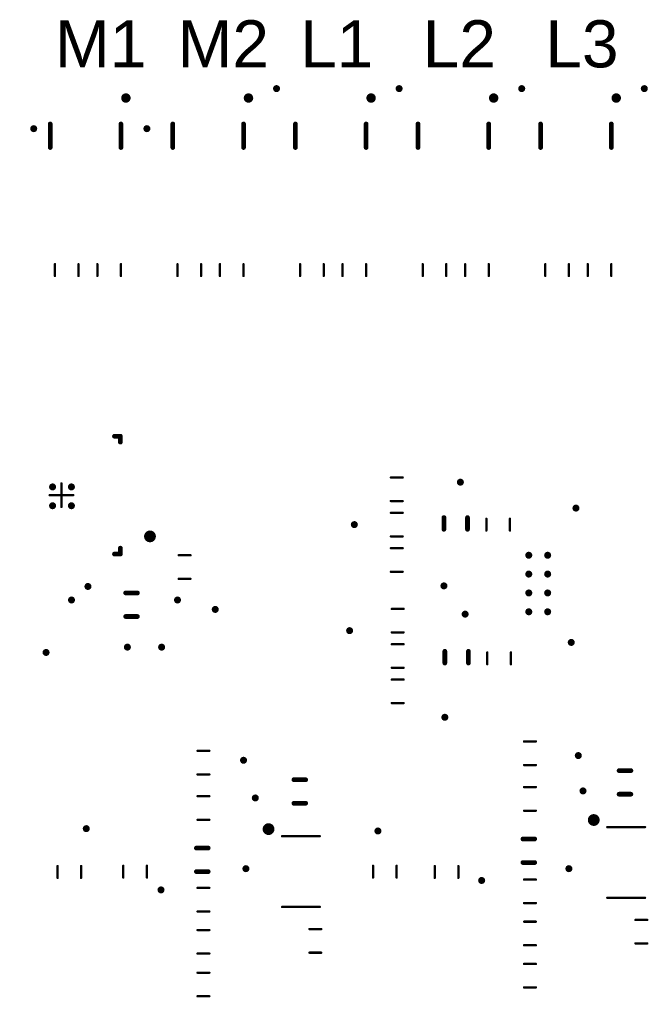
# Model space of a CAD drawing. Header units: inches. Extents: x 1 to 118, y 10 to 101.
# Drawn here: x 66.6 to 93.27, y 58.14 to 99.63 of the extents above; entities that cross this region are included whole.
import ezdxf

# ---------------------------------------------------------------- set-up
doc = ezdxf.new("R2010")
doc.units = ezdxf.units.IN
for name, color, linetype in [('Mechanical 3', 76, 'Continuous'), ('Top Overlay', 2, 'Continuous'), ('Via Holes', 16, 'Continuous')]:
    doc.layers.add(name, color=color, linetype=linetype)
doc.styles.add('Arial', font='', dxfattribs={"height": 0.2})
doc.styles.get('Arial').set_extended_font_data('Arial')

# ---------------------------------------------------------------- blocks, each defined once
blk = doc.blocks.new('FP_SOT1426_1_IPC_A_18')
at = {"layer": 'Mechanical 3'}
for points in [[(0, 0.5, 0.1, 0.1, 0), (0, -0.5, 0.1, 0.1, 0)], [(0.5, 0, 0.1, 0.1, 0), (-0.5, 0, 0.1, 0.1, 0)]]:
    blk.add_lwpolyline(points, format="xyseb", dxfattribs=at)
for points in [[(-0.025, 0.5, 0.05, 0.05, 1), (0.025, 0.5, 0.05, 0.05, 1)], [(-0.525, 0, 0.05, 0.05, 1), (-0.475, 0, 0.05, 0.05, 1)], [(0.475, 0, 0.05, 0.05, 1), (0.525, 0, 0.05, 0.05, 1)], [(-0.025, -0.5, 0.05, 0.05, 1), (0.025, -0.5, 0.05, 0.05, 1)]]:
    blk.add_lwpolyline(points, format="xyseb", close=True, dxfattribs=at)
at = {"layer": 'Top Overlay'}
for points in [[(-2.25, 2.5, 0.2, 0.2, 0), (-2.5, 2.5, 0.2, 0.2, 0)], [(-2.5, 2.5, 0.2, 0.2, 0), (-2.5, 2.25, 0.2, 0.2, 0)], [(2.5, 2.5, 0.2, 0.2, 0), (2.25, 2.5, 0.2, 0.2, 0)], [(2.5, 2.5, 0.2, 0.2, 0), (2.5, 2.25, 0.2, 0.2, 0)], [(-2.5, -2.25, 0.2, 0.2, 0), (-2.5, -2.5, 0.2, 0.2, 0)], [(-2.25, -2.5, 0.2, 0.2, 0), (-2.5, -2.5, 0.2, 0.2, 0)], [(2.5, -2.5, 0.2, 0.2, 0), (2.25, -2.5, 0.2, 0.2, 0)], [(2.5, -2.25, 0.2, 0.2, 0), (2.5, -2.5, 0.2, 0.2, 0)]]:
    blk.add_lwpolyline(points, format="xyseb", dxfattribs=at)
for points in [[(-2.55, 2.5, 0.1, 0.1, 1), (-2.45, 2.5, 0.1, 0.1, 1)], [(-2.55, 2.5, 0.1, 0.1, 1), (-2.45, 2.5, 0.1, 0.1, 1)], [(-2.3, 2.5, 0.1, 0.1, 1), (-2.2, 2.5, 0.1, 0.1, 1)], [(2.2, 2.5, 0.1, 0.1, 1), (2.3, 2.5, 0.1, 0.1, 1)], [(2.45, 2.5, 0.1, 0.1, 1), (2.55, 2.5, 0.1, 0.1, 1)], [(2.45, 2.5, 0.1, 0.1, 1), (2.55, 2.5, 0.1, 0.1, 1)], [(-2.55, 2.25, 0.1, 0.1, 1), (-2.45, 2.25, 0.1, 0.1, 1)], [(2.45, 2.25, 0.1, 0.1, 1), (2.55, 2.25, 0.1, 0.1, 1)], [(-3.631, 1.75, 0.25, 0.25, 1), (-3.881, 1.75, 0.25, 0.25, 1)], [(-3.944, 1.75, 0.125, 0.125, 1), (-3.819, 1.75, 0.125, 0.125, 1)], [(-3.694, 1.75, 0.125, 0.125, 1), (-3.569, 1.75, 0.125, 0.125, 1)], [(-2.55, -2.25, 0.1, 0.1, 1), (-2.45, -2.25, 0.1, 0.1, 1)], [(-2.55, -2.5, 0.1, 0.1, 1), (-2.45, -2.5, 0.1, 0.1, 1)], [(-2.55, -2.5, 0.1, 0.1, 1), (-2.45, -2.5, 0.1, 0.1, 1)], [(-2.3, -2.5, 0.1, 0.1, 1), (-2.2, -2.5, 0.1, 0.1, 1)], [(2.2, -2.5, 0.1, 0.1, 1), (2.3, -2.5, 0.1, 0.1, 1)], [(2.45, -2.25, 0.1, 0.1, 1), (2.55, -2.25, 0.1, 0.1, 1)], [(2.45, -2.5, 0.1, 0.1, 1), (2.55, -2.5, 0.1, 0.1, 1)], [(2.45, -2.5, 0.1, 0.1, 1), (2.55, -2.5, 0.1, 0.1, 1)]]:
    blk.add_lwpolyline(points, format="xyseb", close=True, dxfattribs=at)
blk = doc.blocks.new('SOT95P280X145_5N_21')
at = {"layer": 'Top Overlay'}
for points in [[(-1.25, 1.8, 0.25, 0.25, 1), (-1.5, 1.8, 0.25, 0.25, 1)], [(-1.563, 1.8, 0.125, 0.125, 1), (-1.438, 1.8, 0.125, 0.125, 1)], [(-1.312, 1.8, 0.125, 0.125, 1), (-1.188, 1.8, 0.125, 0.125, 1)], [(-0.825, 1.5, 0.05, 0.05, 1), (-0.775, 1.5, 0.05, 0.05, 1)], [(0.775, 1.5, 0.05, 0.05, 1), (0.825, 1.5, 0.05, 0.05, 1)], [(-0.825, -1.5, 0.05, 0.05, 1), (-0.775, -1.5, 0.05, 0.05, 1)], [(0.775, -1.5, 0.05, 0.05, 1), (0.825, -1.5, 0.05, 0.05, 1)]]:
    blk.add_lwpolyline(points, format="xyseb", close=True, dxfattribs=at)
for points in [[(-0.8, 1.5, 0.1, 0.1, 0), (0.8, 1.5, 0.1, 0.1, 0)], [(-0.8, -1.5, 0.1, 0.1, 0), (0.8, -1.5, 0.1, 0.1, 0)]]:
    blk.add_lwpolyline(points, format="xyseb", dxfattribs=at)
blk = doc.blocks.new('SOT95P280X145_5N_22')
at = {"layer": 'Top Overlay'}
for points in [[(-1.25, 1.8, 0.25, 0.25, 1), (-1.5, 1.8, 0.25, 0.25, 1)], [(-1.563, 1.8, 0.125, 0.125, 1), (-1.438, 1.8, 0.125, 0.125, 1)], [(-1.312, 1.8, 0.125, 0.125, 1), (-1.188, 1.8, 0.125, 0.125, 1)], [(-0.825, 1.5, 0.05, 0.05, 1), (-0.775, 1.5, 0.05, 0.05, 1)], [(0.775, 1.5, 0.05, 0.05, 1), (0.825, 1.5, 0.05, 0.05, 1)], [(-0.825, -1.5, 0.05, 0.05, 1), (-0.775, -1.5, 0.05, 0.05, 1)], [(0.775, -1.5, 0.05, 0.05, 1), (0.825, -1.5, 0.05, 0.05, 1)]]:
    blk.add_lwpolyline(points, format="xyseb", close=True, dxfattribs=at)
for points in [[(-0.8, 1.5, 0.1, 0.1, 0), (0.8, 1.5, 0.1, 0.1, 0)], [(-0.8, -1.5, 0.1, 0.1, 0), (0.8, -1.5, 0.1, 0.1, 0)]]:
    blk.add_lwpolyline(points, format="xyseb", dxfattribs=at)
blk = doc.blocks.new('RESC1608X06M_64')
at = {"layer": 'Top Overlay'}
for points in [[(0.25, 0.5, 0.1, 0.1, 0), (-0.25, 0.5, 0.1, 0.1, 0)], [(0.25, -0.5, 0.1, 0.1, 0), (-0.25, -0.5, 0.1, 0.1, 0)]]:
    blk.add_lwpolyline(points, format="xyseb", dxfattribs=at)
for points in [[(-0.275, 0.5, 0.05, 0.05, 1), (-0.225, 0.5, 0.05, 0.05, 1)], [(0.225, 0.5, 0.05, 0.05, 1), (0.275, 0.5, 0.05, 0.05, 1)], [(-0.275, -0.5, 0.05, 0.05, 1), (-0.225, -0.5, 0.05, 0.05, 1)], [(0.225, -0.5, 0.05, 0.05, 1), (0.275, -0.5, 0.05, 0.05, 1)]]:
    blk.add_lwpolyline(points, format="xyseb", close=True, dxfattribs=at)
blk = doc.blocks.new('RESC1608X06M_65')
at = {"layer": 'Top Overlay'}
for points in [[(0.25, 0.5, 0.1, 0.1, 0), (-0.25, 0.5, 0.1, 0.1, 0)], [(0.25, -0.5, 0.1, 0.1, 0), (-0.25, -0.5, 0.1, 0.1, 0)]]:
    blk.add_lwpolyline(points, format="xyseb", dxfattribs=at)
for points in [[(-0.275, 0.5, 0.05, 0.05, 1), (-0.225, 0.5, 0.05, 0.05, 1)], [(0.225, 0.5, 0.05, 0.05, 1), (0.275, 0.5, 0.05, 0.05, 1)], [(-0.275, -0.5, 0.05, 0.05, 1), (-0.225, -0.5, 0.05, 0.05, 1)], [(0.225, -0.5, 0.05, 0.05, 1), (0.275, -0.5, 0.05, 0.05, 1)]]:
    blk.add_lwpolyline(points, format="xyseb", close=True, dxfattribs=at)
blk = doc.blocks.new('RESC1608X06M_66')
at = {"layer": 'Top Overlay'}
for points in [[(0.25, 0.5, 0.1, 0.1, 0), (-0.25, 0.5, 0.1, 0.1, 0)], [(0.25, -0.5, 0.1, 0.1, 0), (-0.25, -0.5, 0.1, 0.1, 0)]]:
    blk.add_lwpolyline(points, format="xyseb", dxfattribs=at)
for points in [[(-0.275, 0.5, 0.05, 0.05, 1), (-0.225, 0.5, 0.05, 0.05, 1)], [(0.225, 0.5, 0.05, 0.05, 1), (0.275, 0.5, 0.05, 0.05, 1)], [(-0.275, -0.5, 0.05, 0.05, 1), (-0.225, -0.5, 0.05, 0.05, 1)], [(0.225, -0.5, 0.05, 0.05, 1), (0.275, -0.5, 0.05, 0.05, 1)]]:
    blk.add_lwpolyline(points, format="xyseb", close=True, dxfattribs=at)
blk = doc.blocks.new('RESC1608X06M_67')
at = {"layer": 'Top Overlay'}
for points in [[(0.25, 0.5, 0.1, 0.1, 0), (-0.25, 0.5, 0.1, 0.1, 0)], [(0.25, -0.5, 0.1, 0.1, 0), (-0.25, -0.5, 0.1, 0.1, 0)]]:
    blk.add_lwpolyline(points, format="xyseb", dxfattribs=at)
for points in [[(-0.275, 0.5, 0.05, 0.05, 1), (-0.225, 0.5, 0.05, 0.05, 1)], [(0.225, 0.5, 0.05, 0.05, 1), (0.275, 0.5, 0.05, 0.05, 1)], [(-0.275, -0.5, 0.05, 0.05, 1), (-0.225, -0.5, 0.05, 0.05, 1)], [(0.225, -0.5, 0.05, 0.05, 1), (0.275, -0.5, 0.05, 0.05, 1)]]:
    blk.add_lwpolyline(points, format="xyseb", close=True, dxfattribs=at)
blk = doc.blocks.new('RESC1608X06M_68')
at = {"layer": 'Top Overlay'}
for points in [[(0.25, 0.5, 0.1, 0.1, 0), (-0.25, 0.5, 0.1, 0.1, 0)], [(0.25, -0.5, 0.1, 0.1, 0), (-0.25, -0.5, 0.1, 0.1, 0)]]:
    blk.add_lwpolyline(points, format="xyseb", dxfattribs=at)
for points in [[(-0.275, 0.5, 0.05, 0.05, 1), (-0.225, 0.5, 0.05, 0.05, 1)], [(0.225, 0.5, 0.05, 0.05, 1), (0.275, 0.5, 0.05, 0.05, 1)], [(-0.275, -0.5, 0.05, 0.05, 1), (-0.225, -0.5, 0.05, 0.05, 1)], [(0.225, -0.5, 0.05, 0.05, 1), (0.275, -0.5, 0.05, 0.05, 1)]]:
    blk.add_lwpolyline(points, format="xyseb", close=True, dxfattribs=at)
blk = doc.blocks.new('RESC1608X06M_69')
at = {"layer": 'Top Overlay'}
for points in [[(0.25, 0.5, 0.1, 0.1, 0), (-0.25, 0.5, 0.1, 0.1, 0)], [(0.25, -0.5, 0.1, 0.1, 0), (-0.25, -0.5, 0.1, 0.1, 0)]]:
    blk.add_lwpolyline(points, format="xyseb", dxfattribs=at)
for points in [[(-0.275, 0.5, 0.05, 0.05, 1), (-0.225, 0.5, 0.05, 0.05, 1)], [(0.225, 0.5, 0.05, 0.05, 1), (0.275, 0.5, 0.05, 0.05, 1)], [(-0.275, -0.5, 0.05, 0.05, 1), (-0.225, -0.5, 0.05, 0.05, 1)], [(0.225, -0.5, 0.05, 0.05, 1), (0.275, -0.5, 0.05, 0.05, 1)]]:
    blk.add_lwpolyline(points, format="xyseb", close=True, dxfattribs=at)
blk = doc.blocks.new('RESC1608X06M_70')
at = {"layer": 'Top Overlay'}
for points in [[(0.25, 0.5, 0.1, 0.1, 0), (-0.25, 0.5, 0.1, 0.1, 0)], [(0.25, -0.5, 0.1, 0.1, 0), (-0.25, -0.5, 0.1, 0.1, 0)]]:
    blk.add_lwpolyline(points, format="xyseb", dxfattribs=at)
for points in [[(-0.275, 0.5, 0.05, 0.05, 1), (-0.225, 0.5, 0.05, 0.05, 1)], [(0.225, 0.5, 0.05, 0.05, 1), (0.275, 0.5, 0.05, 0.05, 1)], [(-0.275, -0.5, 0.05, 0.05, 1), (-0.225, -0.5, 0.05, 0.05, 1)], [(0.225, -0.5, 0.05, 0.05, 1), (0.275, -0.5, 0.05, 0.05, 1)]]:
    blk.add_lwpolyline(points, format="xyseb", close=True, dxfattribs=at)
blk = doc.blocks.new('RESC1608X06M_71')
at = {"layer": 'Top Overlay'}
for points in [[(0.25, 0.5, 0.1, 0.1, 0), (-0.25, 0.5, 0.1, 0.1, 0)], [(0.25, -0.5, 0.1, 0.1, 0), (-0.25, -0.5, 0.1, 0.1, 0)]]:
    blk.add_lwpolyline(points, format="xyseb", dxfattribs=at)
for points in [[(-0.275, 0.5, 0.05, 0.05, 1), (-0.225, 0.5, 0.05, 0.05, 1)], [(0.225, 0.5, 0.05, 0.05, 1), (0.275, 0.5, 0.05, 0.05, 1)], [(-0.275, -0.5, 0.05, 0.05, 1), (-0.225, -0.5, 0.05, 0.05, 1)], [(0.225, -0.5, 0.05, 0.05, 1), (0.275, -0.5, 0.05, 0.05, 1)]]:
    blk.add_lwpolyline(points, format="xyseb", close=True, dxfattribs=at)
blk = doc.blocks.new('RESC1608X06M_72')
at = {"layer": 'Top Overlay'}
for points in [[(0.25, 0.5, 0.1, 0.1, 0), (-0.25, 0.5, 0.1, 0.1, 0)], [(0.25, -0.5, 0.1, 0.1, 0), (-0.25, -0.5, 0.1, 0.1, 0)]]:
    blk.add_lwpolyline(points, format="xyseb", dxfattribs=at)
for points in [[(-0.275, 0.5, 0.05, 0.05, 1), (-0.225, 0.5, 0.05, 0.05, 1)], [(0.225, 0.5, 0.05, 0.05, 1), (0.275, 0.5, 0.05, 0.05, 1)], [(-0.275, -0.5, 0.05, 0.05, 1), (-0.225, -0.5, 0.05, 0.05, 1)], [(0.225, -0.5, 0.05, 0.05, 1), (0.275, -0.5, 0.05, 0.05, 1)]]:
    blk.add_lwpolyline(points, format="xyseb", close=True, dxfattribs=at)
blk = doc.blocks.new('RESC1608X06M_73')
at = {"layer": 'Top Overlay'}
for points in [[(0.25, 0.5, 0.1, 0.1, 0), (-0.25, 0.5, 0.1, 0.1, 0)], [(0.25, -0.5, 0.1, 0.1, 0), (-0.25, -0.5, 0.1, 0.1, 0)]]:
    blk.add_lwpolyline(points, format="xyseb", dxfattribs=at)
for points in [[(-0.275, 0.5, 0.05, 0.05, 1), (-0.225, 0.5, 0.05, 0.05, 1)], [(0.225, 0.5, 0.05, 0.05, 1), (0.275, 0.5, 0.05, 0.05, 1)], [(-0.275, -0.5, 0.05, 0.05, 1), (-0.225, -0.5, 0.05, 0.05, 1)], [(0.225, -0.5, 0.05, 0.05, 1), (0.275, -0.5, 0.05, 0.05, 1)]]:
    blk.add_lwpolyline(points, format="xyseb", close=True, dxfattribs=at)
blk = doc.blocks.new('RESC1608X06M_107')
at = {"layer": 'Top Overlay'}
for points in [[(-0.25, 0.5, 0.1, 0.1, 0), (0.25, 0.5, 0.1, 0.1, 0)], [(-0.25, -0.5, 0.1, 0.1, 0), (0.25, -0.5, 0.1, 0.1, 0)]]:
    blk.add_lwpolyline(points, format="xyseb", dxfattribs=at)
for points in [[(-0.275, 0.5, 0.05, 0.05, 1), (-0.225, 0.5, 0.05, 0.05, 1)], [(0.225, 0.5, 0.05, 0.05, 1), (0.275, 0.5, 0.05, 0.05, 1)], [(-0.275, -0.5, 0.05, 0.05, 1), (-0.225, -0.5, 0.05, 0.05, 1)], [(0.225, -0.5, 0.05, 0.05, 1), (0.275, -0.5, 0.05, 0.05, 1)]]:
    blk.add_lwpolyline(points, format="xyseb", close=True, dxfattribs=at)
blk = doc.blocks.new('RESC1608X06M_111')
at = {"layer": 'Top Overlay'}
for points in [[(0.25, 0.5, 0.1, 0.1, 0), (-0.25, 0.5, 0.1, 0.1, 0)], [(0.25, -0.5, 0.1, 0.1, 0), (-0.25, -0.5, 0.1, 0.1, 0)]]:
    blk.add_lwpolyline(points, format="xyseb", dxfattribs=at)
for points in [[(-0.275, 0.5, 0.05, 0.05, 1), (-0.225, 0.5, 0.05, 0.05, 1)], [(0.225, 0.5, 0.05, 0.05, 1), (0.275, 0.5, 0.05, 0.05, 1)], [(-0.275, -0.5, 0.05, 0.05, 1), (-0.225, -0.5, 0.05, 0.05, 1)], [(0.225, -0.5, 0.05, 0.05, 1), (0.275, -0.5, 0.05, 0.05, 1)]]:
    blk.add_lwpolyline(points, format="xyseb", close=True, dxfattribs=at)
blk = doc.blocks.new('RESC1608X06M_114')
at = {"layer": 'Top Overlay'}
for points in [[(0.25, 0.5, 0.1, 0.1, 0), (-0.25, 0.5, 0.1, 0.1, 0)], [(0.25, -0.5, 0.1, 0.1, 0), (-0.25, -0.5, 0.1, 0.1, 0)]]:
    blk.add_lwpolyline(points, format="xyseb", dxfattribs=at)
for points in [[(-0.275, 0.5, 0.05, 0.05, 1), (-0.225, 0.5, 0.05, 0.05, 1)], [(0.225, 0.5, 0.05, 0.05, 1), (0.275, 0.5, 0.05, 0.05, 1)], [(-0.275, -0.5, 0.05, 0.05, 1), (-0.225, -0.5, 0.05, 0.05, 1)], [(0.225, -0.5, 0.05, 0.05, 1), (0.275, -0.5, 0.05, 0.05, 1)]]:
    blk.add_lwpolyline(points, format="xyseb", close=True, dxfattribs=at)
blk = doc.blocks.new('RESC1608X06M_115')
at = {"layer": 'Top Overlay'}
for points in [[(0.25, 0.5, 0.1, 0.1, 0), (-0.25, 0.5, 0.1, 0.1, 0)], [(0.25, -0.5, 0.1, 0.1, 0), (-0.25, -0.5, 0.1, 0.1, 0)]]:
    blk.add_lwpolyline(points, format="xyseb", dxfattribs=at)
for points in [[(-0.275, 0.5, 0.05, 0.05, 1), (-0.225, 0.5, 0.05, 0.05, 1)], [(0.225, 0.5, 0.05, 0.05, 1), (0.275, 0.5, 0.05, 0.05, 1)], [(-0.275, -0.5, 0.05, 0.05, 1), (-0.225, -0.5, 0.05, 0.05, 1)], [(0.225, -0.5, 0.05, 0.05, 1), (0.275, -0.5, 0.05, 0.05, 1)]]:
    blk.add_lwpolyline(points, format="xyseb", close=True, dxfattribs=at)
blk = doc.blocks.new('RESC1608X06M_117')
at = {"layer": 'Top Overlay'}
for points in [[(-0.25, 0.5, 0.1, 0.1, 0), (0.25, 0.5, 0.1, 0.1, 0)], [(-0.25, -0.5, 0.1, 0.1, 0), (0.25, -0.5, 0.1, 0.1, 0)]]:
    blk.add_lwpolyline(points, format="xyseb", dxfattribs=at)
for points in [[(-0.275, 0.5, 0.05, 0.05, 1), (-0.225, 0.5, 0.05, 0.05, 1)], [(0.225, 0.5, 0.05, 0.05, 1), (0.275, 0.5, 0.05, 0.05, 1)], [(-0.275, -0.5, 0.05, 0.05, 1), (-0.225, -0.5, 0.05, 0.05, 1)], [(0.225, -0.5, 0.05, 0.05, 1), (0.275, -0.5, 0.05, 0.05, 1)]]:
    blk.add_lwpolyline(points, format="xyseb", close=True, dxfattribs=at)
blk = doc.blocks.new('RESC1608X06M_119')
at = {"layer": 'Top Overlay'}
for points in [[(0.25, 0.5, 0.1, 0.1, 0), (-0.25, 0.5, 0.1, 0.1, 0)], [(0.25, -0.5, 0.1, 0.1, 0), (-0.25, -0.5, 0.1, 0.1, 0)]]:
    blk.add_lwpolyline(points, format="xyseb", dxfattribs=at)
for points in [[(-0.275, 0.5, 0.05, 0.05, 1), (-0.225, 0.5, 0.05, 0.05, 1)], [(0.225, 0.5, 0.05, 0.05, 1), (0.275, 0.5, 0.05, 0.05, 1)], [(-0.275, -0.5, 0.05, 0.05, 1), (-0.225, -0.5, 0.05, 0.05, 1)], [(0.225, -0.5, 0.05, 0.05, 1), (0.275, -0.5, 0.05, 0.05, 1)]]:
    blk.add_lwpolyline(points, format="xyseb", close=True, dxfattribs=at)
blk = doc.blocks.new('RESC1608X06M_122')
at = {"layer": 'Top Overlay'}
for points in [[(0.25, 0.5, 0.1, 0.1, 0), (-0.25, 0.5, 0.1, 0.1, 0)], [(0.25, -0.5, 0.1, 0.1, 0), (-0.25, -0.5, 0.1, 0.1, 0)]]:
    blk.add_lwpolyline(points, format="xyseb", dxfattribs=at)
for points in [[(-0.275, 0.5, 0.05, 0.05, 1), (-0.225, 0.5, 0.05, 0.05, 1)], [(0.225, 0.5, 0.05, 0.05, 1), (0.275, 0.5, 0.05, 0.05, 1)], [(-0.275, -0.5, 0.05, 0.05, 1), (-0.225, -0.5, 0.05, 0.05, 1)], [(0.225, -0.5, 0.05, 0.05, 1), (0.275, -0.5, 0.05, 0.05, 1)]]:
    blk.add_lwpolyline(points, format="xyseb", close=True, dxfattribs=at)
blk = doc.blocks.new('RESC1608X06M_123')
at = {"layer": 'Top Overlay'}
for points in [[(0.25, 0.5, 0.1, 0.1, 0), (-0.25, 0.5, 0.1, 0.1, 0)], [(0.25, -0.5, 0.1, 0.1, 0), (-0.25, -0.5, 0.1, 0.1, 0)]]:
    blk.add_lwpolyline(points, format="xyseb", dxfattribs=at)
for points in [[(-0.275, 0.5, 0.05, 0.05, 1), (-0.225, 0.5, 0.05, 0.05, 1)], [(0.225, 0.5, 0.05, 0.05, 1), (0.275, 0.5, 0.05, 0.05, 1)], [(-0.275, -0.5, 0.05, 0.05, 1), (-0.225, -0.5, 0.05, 0.05, 1)], [(0.225, -0.5, 0.05, 0.05, 1), (0.275, -0.5, 0.05, 0.05, 1)]]:
    blk.add_lwpolyline(points, format="xyseb", close=True, dxfattribs=at)
blk = doc.blocks.new('RESC1608X06M_125')
at = {"layer": 'Top Overlay'}
for points in [[(-0.25, 0.5, 0.1, 0.1, 0), (0.25, 0.5, 0.1, 0.1, 0)], [(-0.25, -0.5, 0.1, 0.1, 0), (0.25, -0.5, 0.1, 0.1, 0)]]:
    blk.add_lwpolyline(points, format="xyseb", dxfattribs=at)
for points in [[(-0.275, 0.5, 0.05, 0.05, 1), (-0.225, 0.5, 0.05, 0.05, 1)], [(0.225, 0.5, 0.05, 0.05, 1), (0.275, 0.5, 0.05, 0.05, 1)], [(-0.275, -0.5, 0.05, 0.05, 1), (-0.225, -0.5, 0.05, 0.05, 1)], [(0.225, -0.5, 0.05, 0.05, 1), (0.275, -0.5, 0.05, 0.05, 1)]]:
    blk.add_lwpolyline(points, format="xyseb", close=True, dxfattribs=at)
blk = doc.blocks.new('RESC1608X06M_127')
at = {"layer": 'Top Overlay'}
for points in [[(-0.25, 0.5, 0.1, 0.1, 0), (0.25, 0.5, 0.1, 0.1, 0)], [(-0.25, -0.5, 0.1, 0.1, 0), (0.25, -0.5, 0.1, 0.1, 0)]]:
    blk.add_lwpolyline(points, format="xyseb", dxfattribs=at)
for points in [[(-0.275, 0.5, 0.05, 0.05, 1), (-0.225, 0.5, 0.05, 0.05, 1)], [(0.225, 0.5, 0.05, 0.05, 1), (0.275, 0.5, 0.05, 0.05, 1)], [(-0.275, -0.5, 0.05, 0.05, 1), (-0.225, -0.5, 0.05, 0.05, 1)], [(0.225, -0.5, 0.05, 0.05, 1), (0.275, -0.5, 0.05, 0.05, 1)]]:
    blk.add_lwpolyline(points, format="xyseb", close=True, dxfattribs=at)
blk = doc.blocks.new('RESC1608X06M_129')
at = {"layer": 'Top Overlay'}
for points in [[(-0.25, 0.5, 0.1, 0.1, 0), (0.25, 0.5, 0.1, 0.1, 0)], [(-0.25, -0.5, 0.1, 0.1, 0), (0.25, -0.5, 0.1, 0.1, 0)]]:
    blk.add_lwpolyline(points, format="xyseb", dxfattribs=at)
for points in [[(-0.275, 0.5, 0.05, 0.05, 1), (-0.225, 0.5, 0.05, 0.05, 1)], [(0.225, 0.5, 0.05, 0.05, 1), (0.275, 0.5, 0.05, 0.05, 1)], [(-0.275, -0.5, 0.05, 0.05, 1), (-0.225, -0.5, 0.05, 0.05, 1)], [(0.225, -0.5, 0.05, 0.05, 1), (0.275, -0.5, 0.05, 0.05, 1)]]:
    blk.add_lwpolyline(points, format="xyseb", close=True, dxfattribs=at)
blk = doc.blocks.new('RESC1608X06M_131')
at = {"layer": 'Top Overlay'}
for points in [[(-0.25, 0.5, 0.1, 0.1, 0), (0.25, 0.5, 0.1, 0.1, 0)], [(-0.25, -0.5, 0.1, 0.1, 0), (0.25, -0.5, 0.1, 0.1, 0)]]:
    blk.add_lwpolyline(points, format="xyseb", dxfattribs=at)
for points in [[(-0.275, 0.5, 0.05, 0.05, 1), (-0.225, 0.5, 0.05, 0.05, 1)], [(0.225, 0.5, 0.05, 0.05, 1), (0.275, 0.5, 0.05, 0.05, 1)], [(-0.275, -0.5, 0.05, 0.05, 1), (-0.225, -0.5, 0.05, 0.05, 1)], [(0.225, -0.5, 0.05, 0.05, 1), (0.275, -0.5, 0.05, 0.05, 1)]]:
    blk.add_lwpolyline(points, format="xyseb", close=True, dxfattribs=at)
blk = doc.blocks.new('RESC1608X06M_133')
at = {"layer": 'Top Overlay'}
for points in [[(0.25, 0.5, 0.1, 0.1, 0), (-0.25, 0.5, 0.1, 0.1, 0)], [(0.25, -0.5, 0.1, 0.1, 0), (-0.25, -0.5, 0.1, 0.1, 0)]]:
    blk.add_lwpolyline(points, format="xyseb", dxfattribs=at)
for points in [[(-0.275, 0.5, 0.05, 0.05, 1), (-0.225, 0.5, 0.05, 0.05, 1)], [(0.225, 0.5, 0.05, 0.05, 1), (0.275, 0.5, 0.05, 0.05, 1)], [(-0.275, -0.5, 0.05, 0.05, 1), (-0.225, -0.5, 0.05, 0.05, 1)], [(0.225, -0.5, 0.05, 0.05, 1), (0.275, -0.5, 0.05, 0.05, 1)]]:
    blk.add_lwpolyline(points, format="xyseb", close=True, dxfattribs=at)
blk = doc.blocks.new('RESC1608X06M_135')
at = {"layer": 'Top Overlay'}
for points in [[(-0.25, 0.5, 0.1, 0.1, 0), (0.25, 0.5, 0.1, 0.1, 0)], [(-0.25, -0.5, 0.1, 0.1, 0), (0.25, -0.5, 0.1, 0.1, 0)]]:
    blk.add_lwpolyline(points, format="xyseb", dxfattribs=at)
for points in [[(-0.275, 0.5, 0.05, 0.05, 1), (-0.225, 0.5, 0.05, 0.05, 1)], [(0.225, 0.5, 0.05, 0.05, 1), (0.275, 0.5, 0.05, 0.05, 1)], [(-0.275, -0.5, 0.05, 0.05, 1), (-0.225, -0.5, 0.05, 0.05, 1)], [(0.225, -0.5, 0.05, 0.05, 1), (0.275, -0.5, 0.05, 0.05, 1)]]:
    blk.add_lwpolyline(points, format="xyseb", close=True, dxfattribs=at)
blk = doc.blocks.new('RESC1608X06M_138')
at = {"layer": 'Top Overlay'}
for points in [[(-0.25, 0.5, 0.1, 0.1, 0), (0.25, 0.5, 0.1, 0.1, 0)], [(-0.25, -0.5, 0.1, 0.1, 0), (0.25, -0.5, 0.1, 0.1, 0)]]:
    blk.add_lwpolyline(points, format="xyseb", dxfattribs=at)
for points in [[(-0.275, 0.5, 0.05, 0.05, 1), (-0.225, 0.5, 0.05, 0.05, 1)], [(0.225, 0.5, 0.05, 0.05, 1), (0.275, 0.5, 0.05, 0.05, 1)], [(-0.275, -0.5, 0.05, 0.05, 1), (-0.225, -0.5, 0.05, 0.05, 1)], [(0.225, -0.5, 0.05, 0.05, 1), (0.275, -0.5, 0.05, 0.05, 1)]]:
    blk.add_lwpolyline(points, format="xyseb", close=True, dxfattribs=at)
blk = doc.blocks.new('RESC1608X06M_139')
at = {"layer": 'Top Overlay'}
for points in [[(-0.25, 0.5, 0.1, 0.1, 0), (0.25, 0.5, 0.1, 0.1, 0)], [(-0.25, -0.5, 0.1, 0.1, 0), (0.25, -0.5, 0.1, 0.1, 0)]]:
    blk.add_lwpolyline(points, format="xyseb", dxfattribs=at)
for points in [[(-0.275, 0.5, 0.05, 0.05, 1), (-0.225, 0.5, 0.05, 0.05, 1)], [(0.225, 0.5, 0.05, 0.05, 1), (0.275, 0.5, 0.05, 0.05, 1)], [(-0.275, -0.5, 0.05, 0.05, 1), (-0.225, -0.5, 0.05, 0.05, 1)], [(0.225, -0.5, 0.05, 0.05, 1), (0.275, -0.5, 0.05, 0.05, 1)]]:
    blk.add_lwpolyline(points, format="xyseb", close=True, dxfattribs=at)
blk = doc.blocks.new('RESC1608X06M_141')
at = {"layer": 'Top Overlay'}
for points in [[(-0.25, 0.5, 0.1, 0.1, 0), (0.25, 0.5, 0.1, 0.1, 0)], [(-0.25, -0.5, 0.1, 0.1, 0), (0.25, -0.5, 0.1, 0.1, 0)]]:
    blk.add_lwpolyline(points, format="xyseb", dxfattribs=at)
for points in [[(-0.275, 0.5, 0.05, 0.05, 1), (-0.225, 0.5, 0.05, 0.05, 1)], [(0.225, 0.5, 0.05, 0.05, 1), (0.275, 0.5, 0.05, 0.05, 1)], [(-0.275, -0.5, 0.05, 0.05, 1), (-0.225, -0.5, 0.05, 0.05, 1)], [(0.225, -0.5, 0.05, 0.05, 1), (0.275, -0.5, 0.05, 0.05, 1)]]:
    blk.add_lwpolyline(points, format="xyseb", close=True, dxfattribs=at)
blk = doc.blocks.new('RESC1608X06M_142')
at = {"layer": 'Top Overlay'}
for points in [[(-0.25, 0.5, 0.1, 0.1, 0), (0.25, 0.5, 0.1, 0.1, 0)], [(-0.25, -0.5, 0.1, 0.1, 0), (0.25, -0.5, 0.1, 0.1, 0)]]:
    blk.add_lwpolyline(points, format="xyseb", dxfattribs=at)
for points in [[(-0.275, 0.5, 0.05, 0.05, 1), (-0.225, 0.5, 0.05, 0.05, 1)], [(0.225, 0.5, 0.05, 0.05, 1), (0.275, 0.5, 0.05, 0.05, 1)], [(-0.275, -0.5, 0.05, 0.05, 1), (-0.225, -0.5, 0.05, 0.05, 1)], [(0.225, -0.5, 0.05, 0.05, 1), (0.275, -0.5, 0.05, 0.05, 1)]]:
    blk.add_lwpolyline(points, format="xyseb", close=True, dxfattribs=at)
blk = doc.blocks.new('RESC1608X06M_144')
at = {"layer": 'Top Overlay'}
for points in [[(-0.25, 0.5, 0.1, 0.1, 0), (0.25, 0.5, 0.1, 0.1, 0)], [(-0.25, -0.5, 0.1, 0.1, 0), (0.25, -0.5, 0.1, 0.1, 0)]]:
    blk.add_lwpolyline(points, format="xyseb", dxfattribs=at)
for points in [[(-0.275, 0.5, 0.05, 0.05, 1), (-0.225, 0.5, 0.05, 0.05, 1)], [(0.225, 0.5, 0.05, 0.05, 1), (0.275, 0.5, 0.05, 0.05, 1)], [(-0.275, -0.5, 0.05, 0.05, 1), (-0.225, -0.5, 0.05, 0.05, 1)], [(0.225, -0.5, 0.05, 0.05, 1), (0.275, -0.5, 0.05, 0.05, 1)]]:
    blk.add_lwpolyline(points, format="xyseb", close=True, dxfattribs=at)
blk = doc.blocks.new('RESC1608X06M_146')
at = {"layer": 'Top Overlay'}
for points in [[(-0.25, 0.5, 0.1, 0.1, 0), (0.25, 0.5, 0.1, 0.1, 0)], [(-0.25, -0.5, 0.1, 0.1, 0), (0.25, -0.5, 0.1, 0.1, 0)]]:
    blk.add_lwpolyline(points, format="xyseb", dxfattribs=at)
for points in [[(-0.275, 0.5, 0.05, 0.05, 1), (-0.225, 0.5, 0.05, 0.05, 1)], [(0.225, 0.5, 0.05, 0.05, 1), (0.275, 0.5, 0.05, 0.05, 1)], [(-0.275, -0.5, 0.05, 0.05, 1), (-0.225, -0.5, 0.05, 0.05, 1)], [(0.225, -0.5, 0.05, 0.05, 1), (0.275, -0.5, 0.05, 0.05, 1)]]:
    blk.add_lwpolyline(points, format="xyseb", close=True, dxfattribs=at)
blk = doc.blocks.new('RESC1608X06M_148')
at = {"layer": 'Top Overlay'}
for points in [[(0.25, 0.5, 0.1, 0.1, 0), (-0.25, 0.5, 0.1, 0.1, 0)], [(0.25, -0.5, 0.1, 0.1, 0), (-0.25, -0.5, 0.1, 0.1, 0)]]:
    blk.add_lwpolyline(points, format="xyseb", dxfattribs=at)
for points in [[(-0.275, 0.5, 0.05, 0.05, 1), (-0.225, 0.5, 0.05, 0.05, 1)], [(0.225, 0.5, 0.05, 0.05, 1), (0.275, 0.5, 0.05, 0.05, 1)], [(-0.275, -0.5, 0.05, 0.05, 1), (-0.225, -0.5, 0.05, 0.05, 1)], [(0.225, -0.5, 0.05, 0.05, 1), (0.275, -0.5, 0.05, 0.05, 1)]]:
    blk.add_lwpolyline(points, format="xyseb", close=True, dxfattribs=at)
blk = doc.blocks.new('RESC1608X06M_151')
at = {"layer": 'Top Overlay'}
for points in [[(-0.25, 0.5, 0.1, 0.1, 0), (0.25, 0.5, 0.1, 0.1, 0)], [(-0.25, -0.5, 0.1, 0.1, 0), (0.25, -0.5, 0.1, 0.1, 0)]]:
    blk.add_lwpolyline(points, format="xyseb", dxfattribs=at)
for points in [[(-0.275, 0.5, 0.05, 0.05, 1), (-0.225, 0.5, 0.05, 0.05, 1)], [(0.225, 0.5, 0.05, 0.05, 1), (0.275, 0.5, 0.05, 0.05, 1)], [(-0.275, -0.5, 0.05, 0.05, 1), (-0.225, -0.5, 0.05, 0.05, 1)], [(0.225, -0.5, 0.05, 0.05, 1), (0.275, -0.5, 0.05, 0.05, 1)]]:
    blk.add_lwpolyline(points, format="xyseb", close=True, dxfattribs=at)
blk = doc.blocks.new('RESC1608X06M_152')
at = {"layer": 'Top Overlay'}
for points in [[(-0.25, 0.5, 0.1, 0.1, 0), (0.25, 0.5, 0.1, 0.1, 0)], [(-0.25, -0.5, 0.1, 0.1, 0), (0.25, -0.5, 0.1, 0.1, 0)]]:
    blk.add_lwpolyline(points, format="xyseb", dxfattribs=at)
for points in [[(-0.275, 0.5, 0.05, 0.05, 1), (-0.225, 0.5, 0.05, 0.05, 1)], [(0.225, 0.5, 0.05, 0.05, 1), (0.275, 0.5, 0.05, 0.05, 1)], [(-0.275, -0.5, 0.05, 0.05, 1), (-0.225, -0.5, 0.05, 0.05, 1)], [(0.225, -0.5, 0.05, 0.05, 1), (0.275, -0.5, 0.05, 0.05, 1)]]:
    blk.add_lwpolyline(points, format="xyseb", close=True, dxfattribs=at)
blk = doc.blocks.new('RESC1608X06M_153')
at = {"layer": 'Top Overlay'}
for points in [[(-0.25, 0.5, 0.1, 0.1, 0), (0.25, 0.5, 0.1, 0.1, 0)], [(-0.25, -0.5, 0.1, 0.1, 0), (0.25, -0.5, 0.1, 0.1, 0)]]:
    blk.add_lwpolyline(points, format="xyseb", dxfattribs=at)
for points in [[(-0.275, 0.5, 0.05, 0.05, 1), (-0.225, 0.5, 0.05, 0.05, 1)], [(0.225, 0.5, 0.05, 0.05, 1), (0.275, 0.5, 0.05, 0.05, 1)], [(-0.275, -0.5, 0.05, 0.05, 1), (-0.225, -0.5, 0.05, 0.05, 1)], [(0.225, -0.5, 0.05, 0.05, 1), (0.275, -0.5, 0.05, 0.05, 1)]]:
    blk.add_lwpolyline(points, format="xyseb", close=True, dxfattribs=at)
blk = doc.blocks.new('RESC1608X06M_156')
at = {"layer": 'Top Overlay'}
for points in [[(-0.25, 0.5, 0.1, 0.1, 0), (0.25, 0.5, 0.1, 0.1, 0)], [(-0.25, -0.5, 0.1, 0.1, 0), (0.25, -0.5, 0.1, 0.1, 0)]]:
    blk.add_lwpolyline(points, format="xyseb", dxfattribs=at)
for points in [[(-0.275, 0.5, 0.05, 0.05, 1), (-0.225, 0.5, 0.05, 0.05, 1)], [(0.225, 0.5, 0.05, 0.05, 1), (0.275, 0.5, 0.05, 0.05, 1)], [(-0.275, -0.5, 0.05, 0.05, 1), (-0.225, -0.5, 0.05, 0.05, 1)], [(0.225, -0.5, 0.05, 0.05, 1), (0.275, -0.5, 0.05, 0.05, 1)]]:
    blk.add_lwpolyline(points, format="xyseb", close=True, dxfattribs=at)
blk = doc.blocks.new('WURTH_SBTW_3528_213')
at = {"layer": 'Top Overlay'}
for points in [[(-1.5, 1.71, 0.2, 0.2, 1), (-1.7, 1.71, 0.2, 0.2, 1)], [(-1.75, 1.71, 0.1, 0.1, 1), (-1.65, 1.71, 0.1, 0.1, 1)], [(-1.55, 1.71, 0.1, 0.1, 1), (-1.45, 1.71, 0.1, 0.1, 1)], [(-0.55, 1.5, 0.1, 0.1, 1), (-0.45, 1.5, 0.1, 0.1, 1)], [(0.45, 1.5, 0.1, 0.1, 1), (0.55, 1.5, 0.1, 0.1, 1)], [(-0.55, -1.5, 0.1, 0.1, 1), (-0.45, -1.5, 0.1, 0.1, 1)], [(0.45, -1.5, 0.1, 0.1, 1), (0.55, -1.5, 0.1, 0.1, 1)]]:
    blk.add_lwpolyline(points, format="xyseb", close=True, dxfattribs=at)
for points in [[(0.5, 1.5, 0.2, 0.2, 0), (-0.5, 1.5, 0.2, 0.2, 0)], [(0.5, -1.5, 0.2, 0.2, 0), (-0.5, -1.5, 0.2, 0.2, 0)]]:
    blk.add_lwpolyline(points, format="xyseb", dxfattribs=at)
blk = doc.blocks.new('WURTH_SBTW_3528_214')
at = {"layer": 'Top Overlay'}
for points in [[(-1.5, 1.71, 0.2, 0.2, 1), (-1.7, 1.71, 0.2, 0.2, 1)], [(-1.75, 1.71, 0.1, 0.1, 1), (-1.65, 1.71, 0.1, 0.1, 1)], [(-1.55, 1.71, 0.1, 0.1, 1), (-1.45, 1.71, 0.1, 0.1, 1)], [(-0.55, 1.5, 0.1, 0.1, 1), (-0.45, 1.5, 0.1, 0.1, 1)], [(0.45, 1.5, 0.1, 0.1, 1), (0.55, 1.5, 0.1, 0.1, 1)], [(-0.55, -1.5, 0.1, 0.1, 1), (-0.45, -1.5, 0.1, 0.1, 1)], [(0.45, -1.5, 0.1, 0.1, 1), (0.55, -1.5, 0.1, 0.1, 1)]]:
    blk.add_lwpolyline(points, format="xyseb", close=True, dxfattribs=at)
for points in [[(0.5, 1.5, 0.2, 0.2, 0), (-0.5, 1.5, 0.2, 0.2, 0)], [(0.5, -1.5, 0.2, 0.2, 0), (-0.5, -1.5, 0.2, 0.2, 0)]]:
    blk.add_lwpolyline(points, format="xyseb", dxfattribs=at)
blk = doc.blocks.new('WURTH_SBTW_3528_215')
at = {"layer": 'Top Overlay'}
for points in [[(-1.5, 1.71, 0.2, 0.2, 1), (-1.7, 1.71, 0.2, 0.2, 1)], [(-1.75, 1.71, 0.1, 0.1, 1), (-1.65, 1.71, 0.1, 0.1, 1)], [(-1.55, 1.71, 0.1, 0.1, 1), (-1.45, 1.71, 0.1, 0.1, 1)], [(-0.55, 1.5, 0.1, 0.1, 1), (-0.45, 1.5, 0.1, 0.1, 1)], [(0.45, 1.5, 0.1, 0.1, 1), (0.55, 1.5, 0.1, 0.1, 1)], [(-0.55, -1.5, 0.1, 0.1, 1), (-0.45, -1.5, 0.1, 0.1, 1)], [(0.45, -1.5, 0.1, 0.1, 1), (0.55, -1.5, 0.1, 0.1, 1)]]:
    blk.add_lwpolyline(points, format="xyseb", close=True, dxfattribs=at)
for points in [[(0.5, 1.5, 0.2, 0.2, 0), (-0.5, 1.5, 0.2, 0.2, 0)], [(0.5, -1.5, 0.2, 0.2, 0), (-0.5, -1.5, 0.2, 0.2, 0)]]:
    blk.add_lwpolyline(points, format="xyseb", dxfattribs=at)
blk = doc.blocks.new('WURTH_SBTW_3528_216')
at = {"layer": 'Top Overlay'}
for points in [[(-1.5, 1.71, 0.2, 0.2, 1), (-1.7, 1.71, 0.2, 0.2, 1)], [(-1.75, 1.71, 0.1, 0.1, 1), (-1.65, 1.71, 0.1, 0.1, 1)], [(-1.55, 1.71, 0.1, 0.1, 1), (-1.45, 1.71, 0.1, 0.1, 1)], [(-0.55, 1.5, 0.1, 0.1, 1), (-0.45, 1.5, 0.1, 0.1, 1)], [(0.45, 1.5, 0.1, 0.1, 1), (0.55, 1.5, 0.1, 0.1, 1)], [(-0.55, -1.5, 0.1, 0.1, 1), (-0.45, -1.5, 0.1, 0.1, 1)], [(0.45, -1.5, 0.1, 0.1, 1), (0.55, -1.5, 0.1, 0.1, 1)]]:
    blk.add_lwpolyline(points, format="xyseb", close=True, dxfattribs=at)
for points in [[(0.5, 1.5, 0.2, 0.2, 0), (-0.5, 1.5, 0.2, 0.2, 0)], [(0.5, -1.5, 0.2, 0.2, 0), (-0.5, -1.5, 0.2, 0.2, 0)]]:
    blk.add_lwpolyline(points, format="xyseb", dxfattribs=at)
blk = doc.blocks.new('WURTH_SBTW_3528_217')
at = {"layer": 'Top Overlay'}
for points in [[(-1.5, 1.71, 0.2, 0.2, 1), (-1.7, 1.71, 0.2, 0.2, 1)], [(-1.75, 1.71, 0.1, 0.1, 1), (-1.65, 1.71, 0.1, 0.1, 1)], [(-1.55, 1.71, 0.1, 0.1, 1), (-1.45, 1.71, 0.1, 0.1, 1)], [(-0.55, 1.5, 0.1, 0.1, 1), (-0.45, 1.5, 0.1, 0.1, 1)], [(0.45, 1.5, 0.1, 0.1, 1), (0.55, 1.5, 0.1, 0.1, 1)], [(-0.55, -1.5, 0.1, 0.1, 1), (-0.45, -1.5, 0.1, 0.1, 1)], [(0.45, -1.5, 0.1, 0.1, 1), (0.55, -1.5, 0.1, 0.1, 1)]]:
    blk.add_lwpolyline(points, format="xyseb", close=True, dxfattribs=at)
for points in [[(0.5, 1.5, 0.2, 0.2, 0), (-0.5, 1.5, 0.2, 0.2, 0)], [(0.5, -1.5, 0.2, 0.2, 0), (-0.5, -1.5, 0.2, 0.2, 0)]]:
    blk.add_lwpolyline(points, format="xyseb", dxfattribs=at)
blk = doc.blocks.new('CAPC1608X09M_256')
at = {"layer": 'Top Overlay'}
for points in [[(-0.2, 0.5, 0.2, 0.2, 0), (0.3, 0.5, 0.2, 0.2, 0)], [(-0.2, -0.5, 0.2, 0.2, 0), (0.3, -0.5, 0.2, 0.2, 0)]]:
    blk.add_lwpolyline(points, format="xyseb", dxfattribs=at)
for points in [[(-0.25, 0.5, 0.1, 0.1, 1), (-0.15, 0.5, 0.1, 0.1, 1)], [(0.25, 0.5, 0.1, 0.1, 1), (0.35, 0.5, 0.1, 0.1, 1)], [(-0.25, -0.5, 0.1, 0.1, 1), (-0.15, -0.5, 0.1, 0.1, 1)], [(0.25, -0.5, 0.1, 0.1, 1), (0.35, -0.5, 0.1, 0.1, 1)]]:
    blk.add_lwpolyline(points, format="xyseb", close=True, dxfattribs=at)
blk = doc.blocks.new('CAPC1608X09M_259')
at = {"layer": 'Top Overlay'}
for points in [[(-0.2, 0.5, 0.2, 0.2, 0), (0.3, 0.5, 0.2, 0.2, 0)], [(-0.2, -0.5, 0.2, 0.2, 0), (0.3, -0.5, 0.2, 0.2, 0)]]:
    blk.add_lwpolyline(points, format="xyseb", dxfattribs=at)
for points in [[(-0.25, 0.5, 0.1, 0.1, 1), (-0.15, 0.5, 0.1, 0.1, 1)], [(0.25, 0.5, 0.1, 0.1, 1), (0.35, 0.5, 0.1, 0.1, 1)], [(-0.25, -0.5, 0.1, 0.1, 1), (-0.15, -0.5, 0.1, 0.1, 1)], [(0.25, -0.5, 0.1, 0.1, 1), (0.35, -0.5, 0.1, 0.1, 1)]]:
    blk.add_lwpolyline(points, format="xyseb", close=True, dxfattribs=at)
blk = doc.blocks.new('CAPC1608X09M_261')
at = {"layer": 'Top Overlay'}
for points in [[(-0.2, 0.5, 0.2, 0.2, 0), (0.3, 0.5, 0.2, 0.2, 0)], [(-0.2, -0.5, 0.2, 0.2, 0), (0.3, -0.5, 0.2, 0.2, 0)]]:
    blk.add_lwpolyline(points, format="xyseb", dxfattribs=at)
for points in [[(-0.25, 0.5, 0.1, 0.1, 1), (-0.15, 0.5, 0.1, 0.1, 1)], [(0.25, 0.5, 0.1, 0.1, 1), (0.35, 0.5, 0.1, 0.1, 1)], [(-0.25, -0.5, 0.1, 0.1, 1), (-0.15, -0.5, 0.1, 0.1, 1)], [(0.25, -0.5, 0.1, 0.1, 1), (0.35, -0.5, 0.1, 0.1, 1)]]:
    blk.add_lwpolyline(points, format="xyseb", close=True, dxfattribs=at)
blk = doc.blocks.new('CAPC1608X09M_263')
at = {"layer": 'Top Overlay'}
for points in [[(0.3, 0.5, 0.2, 0.2, 0), (-0.2, 0.5, 0.2, 0.2, 0)], [(0.3, -0.5, 0.2, 0.2, 0), (-0.2, -0.5, 0.2, 0.2, 0)]]:
    blk.add_lwpolyline(points, format="xyseb", dxfattribs=at)
for points in [[(-0.25, 0.5, 0.1, 0.1, 1), (-0.15, 0.5, 0.1, 0.1, 1)], [(0.25, 0.5, 0.1, 0.1, 1), (0.35, 0.5, 0.1, 0.1, 1)], [(-0.25, -0.5, 0.1, 0.1, 1), (-0.15, -0.5, 0.1, 0.1, 1)], [(0.25, -0.5, 0.1, 0.1, 1), (0.35, -0.5, 0.1, 0.1, 1)]]:
    blk.add_lwpolyline(points, format="xyseb", close=True, dxfattribs=at)
blk = doc.blocks.new('CAPC1608X09M_265')
at = {"layer": 'Top Overlay'}
for points in [[(0.3, 0.5, 0.2, 0.2, 0), (-0.2, 0.5, 0.2, 0.2, 0)], [(0.3, -0.5, 0.2, 0.2, 0), (-0.2, -0.5, 0.2, 0.2, 0)]]:
    blk.add_lwpolyline(points, format="xyseb", dxfattribs=at)
for points in [[(-0.25, 0.5, 0.1, 0.1, 1), (-0.15, 0.5, 0.1, 0.1, 1)], [(0.25, 0.5, 0.1, 0.1, 1), (0.35, 0.5, 0.1, 0.1, 1)], [(-0.25, -0.5, 0.1, 0.1, 1), (-0.15, -0.5, 0.1, 0.1, 1)], [(0.25, -0.5, 0.1, 0.1, 1), (0.35, -0.5, 0.1, 0.1, 1)]]:
    blk.add_lwpolyline(points, format="xyseb", close=True, dxfattribs=at)
blk = doc.blocks.new('CAPC1608X09M_266')
at = {"layer": 'Top Overlay'}
for points in [[(0.3, 0.5, 0.2, 0.2, 0), (-0.2, 0.5, 0.2, 0.2, 0)], [(0.3, -0.5, 0.2, 0.2, 0), (-0.2, -0.5, 0.2, 0.2, 0)]]:
    blk.add_lwpolyline(points, format="xyseb", dxfattribs=at)
for points in [[(-0.25, 0.5, 0.1, 0.1, 1), (-0.15, 0.5, 0.1, 0.1, 1)], [(0.25, 0.5, 0.1, 0.1, 1), (0.35, 0.5, 0.1, 0.1, 1)], [(-0.25, -0.5, 0.1, 0.1, 1), (-0.15, -0.5, 0.1, 0.1, 1)], [(0.25, -0.5, 0.1, 0.1, 1), (0.35, -0.5, 0.1, 0.1, 1)]]:
    blk.add_lwpolyline(points, format="xyseb", close=True, dxfattribs=at)
blk = doc.blocks.new('CAPC1608X09M_268')
at = {"layer": 'Top Overlay'}
for points in [[(0.3, 0.5, 0.2, 0.2, 0), (-0.2, 0.5, 0.2, 0.2, 0)], [(0.3, -0.5, 0.2, 0.2, 0), (-0.2, -0.5, 0.2, 0.2, 0)]]:
    blk.add_lwpolyline(points, format="xyseb", dxfattribs=at)
for points in [[(-0.25, 0.5, 0.1, 0.1, 1), (-0.15, 0.5, 0.1, 0.1, 1)], [(0.25, 0.5, 0.1, 0.1, 1), (0.35, 0.5, 0.1, 0.1, 1)], [(-0.25, -0.5, 0.1, 0.1, 1), (-0.15, -0.5, 0.1, 0.1, 1)], [(0.25, -0.5, 0.1, 0.1, 1), (0.35, -0.5, 0.1, 0.1, 1)]]:
    blk.add_lwpolyline(points, format="xyseb", close=True, dxfattribs=at)

msp = doc.modelspace()

# ---------------------------------------------------------------- hatches: boundary and pattern name
at = {"layer": 'Via Holes'}
h = msp.add_hatch(color=7, dxfattribs=at)
edge = h.paths.add_edge_path()
edge.add_arc((77.5, 96.7), 0.15, 0, 360)
h = msp.add_hatch(color=7, dxfattribs=at)
edge = h.paths.add_edge_path()
edge.add_arc((82.7, 96.7), 0.15, 0, 360)
h = msp.add_hatch(color=7, dxfattribs=at)
edge = h.paths.add_edge_path()
edge.add_arc((87.9, 96.7), 0.15, 0, 360)
h = msp.add_hatch(color=7, dxfattribs=at)
edge = h.paths.add_edge_path()
edge.add_arc((93.1, 96.7), 0.15, 0, 360)
h = msp.add_hatch(color=7, dxfattribs=at)
edge = h.paths.add_edge_path()
edge.add_arc((67.2, 95), 0.15, 0, 360)
h = msp.add_hatch(color=7, dxfattribs=at)
edge = h.paths.add_edge_path()
edge.add_arc((72, 95), 0.15, 0, 360)
h = msp.add_hatch(color=7, dxfattribs=at)
edge = h.paths.add_edge_path()
edge.add_arc((85.3, 80), 0.15, 0, 360)
h = msp.add_hatch(color=7, dxfattribs=at)
edge = h.paths.add_edge_path()
edge.add_arc((68, 79.8), 0.15, 0, 360)
h = msp.add_hatch(color=7, dxfattribs=at)
edge = h.paths.add_edge_path()
edge.add_arc((68.8, 79.8), 0.15, 0, 360)
h = msp.add_hatch(color=7, dxfattribs=at)
edge = h.paths.add_edge_path()
edge.add_arc((68, 79), 0.15, 0, 360)
h = msp.add_hatch(color=7, dxfattribs=at)
edge = h.paths.add_edge_path()
edge.add_arc((68.8, 79), 0.15, 0, 360)
h = msp.add_hatch(color=7, dxfattribs=at)
edge = h.paths.add_edge_path()
edge.add_arc((90.2, 78.9), 0.15, 0, 360)
h = msp.add_hatch(color=7, dxfattribs=at)
edge = h.paths.add_edge_path()
edge.add_arc((80.8, 78.2), 0.15, 0, 360)
h = msp.add_hatch(color=7, dxfattribs=at)
edge = h.paths.add_edge_path()
edge.add_arc((88.2, 76.9), 0.15, 0, 360)
h = msp.add_hatch(color=7, dxfattribs=at)
edge = h.paths.add_edge_path()
edge.add_arc((89, 76.9), 0.15, 0, 360)
h = msp.add_hatch(color=7, dxfattribs=at)
edge = h.paths.add_edge_path()
edge.add_arc((88.2, 76.1), 0.15, 0, 360)
h = msp.add_hatch(color=7, dxfattribs=at)
edge = h.paths.add_edge_path()
edge.add_arc((89, 76.1), 0.15, 0, 360)
h = msp.add_hatch(color=7, dxfattribs=at)
edge = h.paths.add_edge_path()
edge.add_arc((69.5, 75.575), 0.15, 0, 360)
h = msp.add_hatch(color=7, dxfattribs=at)
edge = h.paths.add_edge_path()
edge.add_arc((84.6, 75.6), 0.15, 0, 360)
h = msp.add_hatch(color=7, dxfattribs=at)
edge = h.paths.add_edge_path()
edge.add_arc((68.804, 75.001), 0.15, 0, 360)
h = msp.add_hatch(color=7, dxfattribs=at)
edge = h.paths.add_edge_path()
edge.add_arc((73.3, 75), 0.15, 0, 360)
h = msp.add_hatch(color=7, dxfattribs=at)
edge = h.paths.add_edge_path()
edge.add_arc((88.2, 75.3), 0.15, 0, 360)
h = msp.add_hatch(color=7, dxfattribs=at)
edge = h.paths.add_edge_path()
edge.add_arc((89, 75.3), 0.15, 0, 360)
h = msp.add_hatch(color=7, dxfattribs=at)
edge = h.paths.add_edge_path()
edge.add_arc((74.9, 74.6), 0.15, 0, 360)
h = msp.add_hatch(color=7, dxfattribs=at)
edge = h.paths.add_edge_path()
edge.add_arc((85.5, 74.4), 0.15, 0, 360)
h = msp.add_hatch(color=7, dxfattribs=at)
edge = h.paths.add_edge_path()
edge.add_arc((88.2, 74.5), 0.15, 0, 360)
h = msp.add_hatch(color=7, dxfattribs=at)
edge = h.paths.add_edge_path()
edge.add_arc((89, 74.5), 0.15, 0, 360)
h = msp.add_hatch(color=7, dxfattribs=at)
edge = h.paths.add_edge_path()
edge.add_arc((80.6, 73.7), 0.15, 0, 360)
h = msp.add_hatch(color=7, dxfattribs=at)
edge = h.paths.add_edge_path()
edge.add_arc((71.175, 73), 0.15, 0, 360)
h = msp.add_hatch(color=7, dxfattribs=at)
edge = h.paths.add_edge_path()
edge.add_arc((72.625, 73), 0.15, 0, 360)
h = msp.add_hatch(color=7, dxfattribs=at)
edge = h.paths.add_edge_path()
edge.add_arc((90, 73.2), 0.15, 0, 360)
h = msp.add_hatch(color=7, dxfattribs=at)
edge = h.paths.add_edge_path()
edge.add_arc((67.725, 72.775), 0.15, 0, 360)
h = msp.add_hatch(color=7, dxfattribs=at)
edge = h.paths.add_edge_path()
edge.add_arc((84.639, 70.025), 0.15, 0, 360)
h = msp.add_hatch(color=7, dxfattribs=at)
edge = h.paths.add_edge_path()
edge.add_arc((90.3, 68.4), 0.15, 0, 360)
h = msp.add_hatch(color=7, dxfattribs=at)
edge = h.paths.add_edge_path()
edge.add_arc((76.1, 68.2), 0.15, 0, 360)
h = msp.add_hatch(color=7, dxfattribs=at)
edge = h.paths.add_edge_path()
edge.add_arc((90.5, 66.9), 0.15, 0, 360)
h = msp.add_hatch(color=7, dxfattribs=at)
edge = h.paths.add_edge_path()
edge.add_arc((76.6, 66.6), 0.15, 0, 360)
h = msp.add_hatch(color=7, dxfattribs=at)
edge = h.paths.add_edge_path()
edge.add_arc((69.429, 65.3), 0.15, 0, 360)
h = msp.add_hatch(color=7, dxfattribs=at)
edge = h.paths.add_edge_path()
edge.add_arc((81.8, 65.2), 0.15, 0, 360)
h = msp.add_hatch(color=7, dxfattribs=at)
edge = h.paths.add_edge_path()
edge.add_arc((76.2, 63.6), 0.15, 0, 360)
h = msp.add_hatch(color=7, dxfattribs=at)
edge = h.paths.add_edge_path()
edge.add_arc((89.9, 63.6), 0.15, 0, 360)
h = msp.add_hatch(color=7, dxfattribs=at)
edge = h.paths.add_edge_path()
edge.add_arc((86.2, 63.1), 0.15, 0, 360)
h = msp.add_hatch(color=7, dxfattribs=at)
edge = h.paths.add_edge_path()
edge.add_arc((72.6, 62.7), 0.15, 0, 360)

# ---------------------------------------------------------------- block references
for name, p, rotation in [('WURTH_SBTW_3528_217', (69.4, 94.7), 270), ('WURTH_SBTW_3528_216', (74.6, 94.7), 270), ('WURTH_SBTW_3528_215', (79.8, 94.7), 270), ('WURTH_SBTW_3528_214', (85, 94.7), 270), ('WURTH_SBTW_3528_213', (90.2, 94.7), 270), ('RESC1608X06M_73', (68.6, 89), 270), ('RESC1608X06M_72', (70.4, 89), 270), ('RESC1608X06M_71', (73.8, 89), 270), ('RESC1608X06M_70', (75.6, 89), 270), ('RESC1608X06M_69', (79, 89), 270), ('RESC1608X06M_68', (80.8, 89), 270), ('RESC1608X06M_67', (84.2, 89), 270), ('RESC1608X06M_66', (86, 89), 270), ('RESC1608X06M_65', (89.4, 89), 270), ('RESC1608X06M_64', (91.2, 89), 270), ('FP_SOT1426_1_IPC_A_18', (68.376, 79.45), 180), ('RESC1608X06M_119', (82.6, 79.7), 180), ('RESC1608X06M_122', (82.6, 78.2), 180), ('CAPC1608X09M_261', (85.1, 78.2), 90), ('RESC1608X06M_123', (86.9, 78.2), 270), ('RESC1608X06M_111', (82.639, 74.125), 180), ('RESC1608X06M_114', (82.639, 72.625), 180), ('CAPC1608X09M_259', (85.139, 72.525), 90), ('RESC1608X06M_115', (86.939, 72.525), 270), ('CAPC1608X09M_266', (92.33, 67.261), 180), ('CAPC1608X09M_263', (78.536, 66.875), 180), ('RESC1608X06M_148', (88.25, 66.561), 180), ('RESC1608X06M_133', (74.4, 66.175), 180), ('CAPC1608X09M_268', (88.25, 64.361), 180), ('CAPC1608X09M_265', (74.4, 63.975), 180), ('RESC1608X06M_151', (68.712, 63.461), 90), ('RESC1608X06M_127', (71.5, 63.475), 90), ('RESC1608X06M_135', (82.093, 63.475), 90), ('RESC1608X06M_142', (84.712, 63.461), 90)]:
    msp.add_blockref(name, p, dxfattribs=dict(rotation=rotation))
for name, p in [('RESC1608X06M_125', (82.6, 76.7)), ('RESC1608X06M_107', (73.6, 76.4)), ('CAPC1608X09M_256', (71.3, 74.8)), ('RESC1608X06M_117', (82.639, 71.125)), ('RESC1608X06M_152', (88.25, 68.497)), ('RESC1608X06M_138', (74.4, 68.101)), ('SOT95P280X145_5N_22', (92.33, 63.865)), ('SOT95P280X145_5N_21', (78.536, 63.479)), ('RESC1608X06M_144', (88.25, 62.639)), ('RESC1608X06M_129', (74.4, 62.284)), ('RESC1608X06M_156', (92.975, 60.927)), ('RESC1608X06M_131', (74.4, 60.497)), ('RESC1608X06M_141', (79.148, 60.536)), ('RESC1608X06M_146', (88.25, 60.852)), ('RESC1608X06M_153', (88.25, 59.061)), ('RESC1608X06M_139', (74.4, 58.687))]:
    msp.add_blockref(name, p)

# ---------------------------------------------------------------- texts
at = {"layer": 'Top Overlay', "style": 'Arial'}
for s, p in [('M1', (68.1, 97.6)), ('M2', (73.3, 97.6)), ('L1', (78.5, 97.6)), ('L2', (83.7, 97.6)), ('L3', (88.9, 97.6))]:
    msp.add_text(s, height=2, dxfattribs=at).set_placement(p)

doc.saveas('drawing.dxf')
